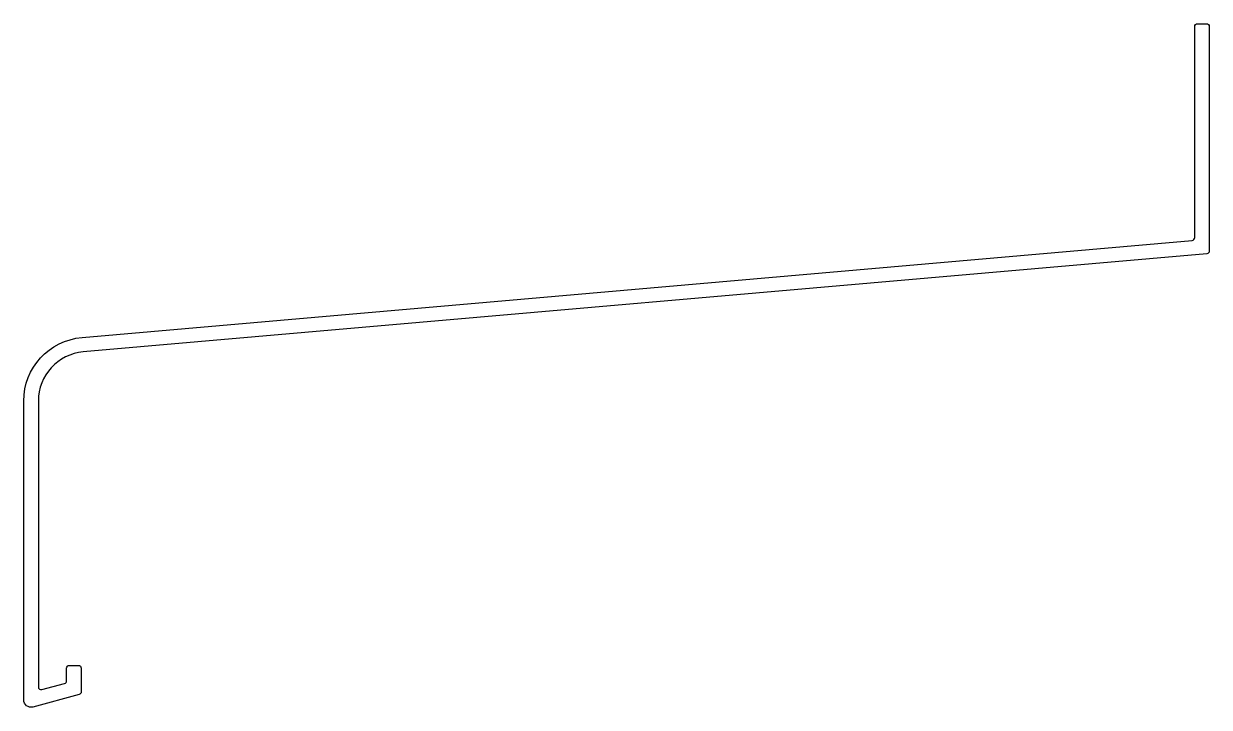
# Model space of a CAD drawing. Extents: x 615 to 745, y 542 to 617.
import ezdxf

# ---------------------------------------------------------------- set-up
doc = ezdxf.new("R2010")
doc.units = 0
doc.layers.add('OLCU', color=242, linetype='CONTINUOUS')

msp = doc.modelspace()

# ---------------------------------------------------------------- linework, layer by layer
at = {"layer": 'OLCU', "color": 0}
msp.add_lwpolyline([(744.07, 616.51), (745.07, 616.51, -0.414214), (745.37, 616.21), (745.37, 591.58, -0.388879), (745.09, 591.29), (621.9, 580.51, 0.388879), (616.97, 575.13), (616.97, 543.77, 0.493145), (617.34, 543.48), (619.84, 544.15, 0.339454), (620.07, 544.44), (620.07, 545.84, -0.414214), (620.37, 546.14), (621.37, 546.14, -0.414214), (621.67, 545.84), (621.67, 543.22, -0.339454), (621.44, 542.93), (616.37, 541.57, -0.493145), (615.37, 542.34), (615.37, 575.13, -0.388879), (621.76, 582.1), (743.49, 592.75, 0.388879), (743.77, 593.05), (743.77, 616.21, -0.414214)], format="xyb", close=True, dxfattribs=at)

doc.saveas('drawing.dxf')
